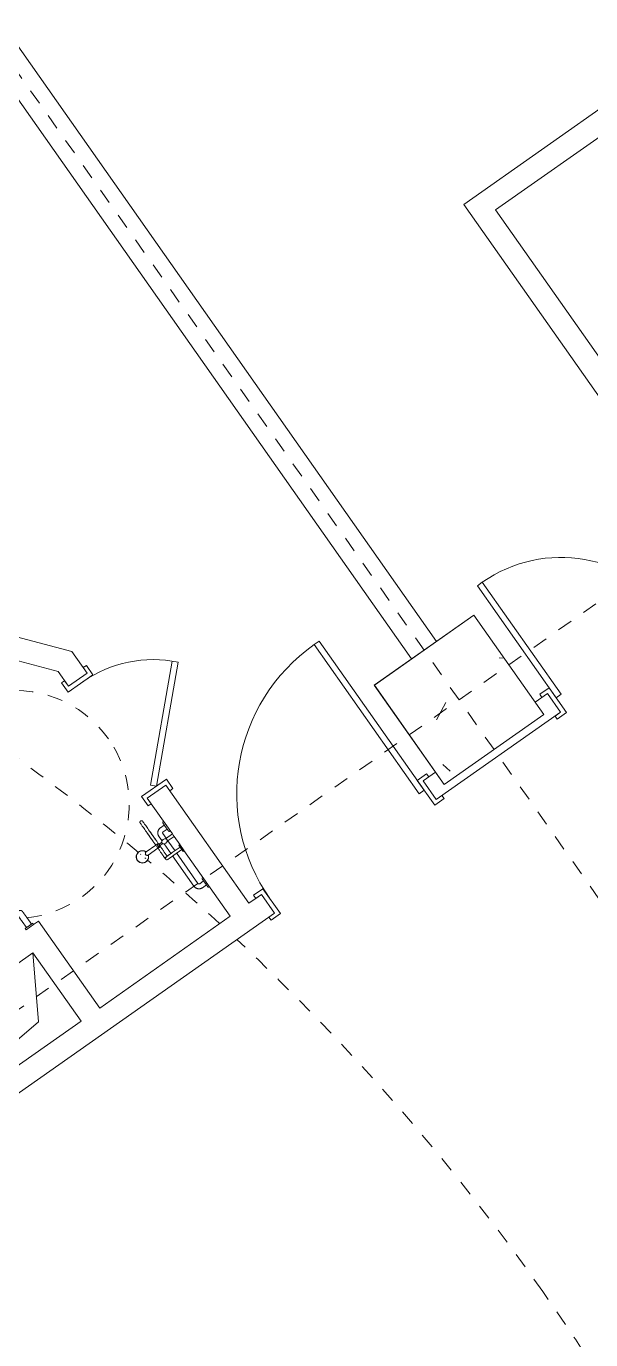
# Model space of a CAD drawing. Extents: x 274235 to 276654, y 142848 to 144425.
# Drawn here: x 276099.24 to 276102.95, y 143079.82 to 143088.47 of the extents above; entities that cross this region are included whole.
import ezdxf

# ---------------------------------------------------------------- set-up
doc = ezdxf.new("R2010")
doc.units = 0
doc.header["$LTSCALE"] = 1.5
for name, pattern in [('ACM-G-CENTER', [50.8, 31.75, -6.35, 6.35, -6.35]), ('Hidden 1_16_', [2.38125, 1.5875, -0.79375]), ('Hidden 1_32_', [1.389063, 0.79375, -0.595313])]:
    doc.linetypes.add(name, pattern=pattern)
doc.layers.get('0').update_dxf_attribs({"linetype": 'CONTINUOUS', "lineweight": 0})
for name, color, linetype, lineweight in [('_ACM-A-DETL', 7, 'CONTINUOUS', 5), ('_ACM-A-DETL-THIN', 2, 'CONTINUOUS', 5), ('_ACM-A-DOOR', 1, 'CONTINUOUS', 5), ('_ACM-A-EQPM', 3, 'CONTINUOUS', 5), ('_ACM-A-FLOR-SPCL', 1, 'CONTINUOUS', 5), ('_ACM-A-GRID', 3, 'CONTINUOUS', 5), ('_ACM-A-WALL-FULL', 6, 'CONTINUOUS', 13), ('_ACM-S-STRU-CLOS', 5, 'CONTINUOUS', 5)]:
    doc.layers.add(name, color=color, linetype=linetype, lineweight=lineweight)
pattern_1 = [(180, (649.6, -37.229), (-2e-15, -15), [])]

# ---------------------------------------------------------------- blocks, each defined once
blk = doc.blocks.new('M_Concrete-Rectangular-Column - 800 x 800mm-V1167-B1_Working')
at = {"layer": '_ACM-S-STRU-CLOS'}
h = blk.add_hatch(dxfattribs=at)
h.set_pattern_fill('FP_728', color=256, style=0, pattern_type=2)
h.set_pattern_definition([(5, (-1070312, 143919.8), (2351.06, -2801.885), [381, -4191]), (310, (-1070312, 143920), (2203.542, 3200.36), [304.8, -3352.8]), (55.451, (-1070116.2, 143686.3), (4554.605, 398.44), [323.8, -3561.801]), (1.184, (-1069593.7, 144638.2), (3239.062, -4428.212), [571.5, -6286.5]), (51.636, (-1069324, 144269), (6856.534, 141.775), [485.7, -5342.702]), (306.184, (-1069593.7, 144638), (6856.536, 141.708), [457.2, -5029.2]), (336, (-1069414, 144099.4), (697.903, -3590.4), [381, -4191]), (281, (-1069414, 144099.4), (3478.827, 1730.799), [304.8, -3352.8]), (26.451, (-1069356, 143800.2), (4176.715, -1859.633), [323.8, -3561.801]), (352.5, (-1070312.1, 143919.8), (1239.4683, 1152.1094), [167.64, -3144.52, 167.64, -6601.46]), (352.5, (-1070312.1, 143919.8), (1239.4683, 1152.1094), [-3479.8, -3235.96, 167.64, -3197.86]), (322.5, (-1070312.1, 143919.8), (2361.74, 471.7945), [167.64, -1772.92, 167.64, -4351.02]), (322.5, (-1070312.1, 143919.8), (2361.74, 471.7945), [-2108.2, -3068.32, 167.64, -1115.06]), (282.5, (-1071113.1, 144720.9), (1836.5254, -1998.5641), [167.64, -1102.36, -9220.2]), (282.5, (-1071113.1, 144720.9), (1836.5254, -1998.5641), [-1270, 167.64, -3794.76, -5257.8]), (282.5, (-1071113.1, 144720.9), (1836.5254, -1998.5641), [-5232.4, 167.64, -5090.16]), (272.5, (-1071472.4, 145080), (2454.452, -1735.277), [167.64, -1483.36, 167.64, -6197.6]), (272.5, (-1071472.4, 145080), (2454.452, -1735.277), [-1818.64, -2463.8, 167.64, -3566.16])])
h.paths.add_polyline_path([(-400, -400), (400, -400), (400, 400), (-400, 400)])
at = {"layer": '_ACM-A-DETL', "color": 250}
for p, q in [((-400, 400), (400, 400)), ((-400, -400), (-400, 400)), ((400, 400), (400, -400)), ((400, -400), (-400, -400))]:
    blk.add_line(p, q, dxfattribs=at)
blk = doc.blocks.new('BASEMENT20250512')
at = {"layer": '_ACM-S-STRU-CLOS', "rotation": 45.00000000000107}
blk.add_blockref('M_Concrete-Rectangular-Column - 800 x 800mm-V1167-B1_Working', (858591.6348, 655058.2669), dxfattribs=at)
blk = doc.blocks.new('M_Concrete-Rectangular-Column - 800 x 800mm-V44-F5_Working')
at = {"layer": '_ACM-S-STRU-CLOS'}
h = blk.add_hatch(dxfattribs=at)
h.set_pattern_fill('FP_48', color=256, style=0, pattern_type=2)
h.set_pattern_definition([(5, (-1070312.1, 143919.8), (940.4237, -1120.7535), [152.4, -1676.4]), (310, (-1070312.1, 143919.8), (881.417, 1280.1436), [121.92, -1341.12]), (55.451, (-1070233.7, 143826.4), (1821.8422, 159.3759), [129.52, -1424.721]), (1.184, (-1070024.7, 144207.2), (1295.625, -1771.2844), [228.6, -2514.6]), (51.636, (-1069916.8, 144059.6), (2742.6137, 56.71), [194.28, -2137.081]), (306.184, (-1070024.7, 144207.2), (2742.6145, 56.6833), [182.88, -2011.68]), (336, (-1069952.9, 143991.7), (279.161, -1436.1595), [152.4, -1676.4]), (281, (-1069952.9, 143991.7), (1391.5306, 692.3194), [121.92, -1341.12]), (26.451, (-1069929.6, 143872), (1670.686, -743.8533), [129.52, -1424.721]), (352.5, (-1070312.1, 143919.8), (495.78765, 460.8433), [67.056, -1257.808, 67.056, -2640.584]), (352.5, (-1070312.1, 143919.8), (495.78765, 460.8433), [-1391.92, -1294.384, 67.056, -1279.144]), (322.5, (-1070312.1, 143919.8), (944.6961, 188.71726), [67.056, -709.168, 67.056, -1740.408]), (322.5, (-1070312.1, 143919.8), (944.6961, 188.71726), [-843.28, -1227.328, 67.056, -446.024]), (282.5, (-1070632.5, 144240.24), (734.6106, -799.42575), [67.056, -440.944, 67.056, -3621.024]), (282.5, (-1070632.5, 144240.24), (734.6106, -799.42575), [-575.056, -1517.904, 67.056, -2036.064]), (272.5, (-1070776.2, 144383.9), (981.7811, -694.11095), [67.056, -593.344, 67.056, -2479.04]), (272.5, (-1070776.2, 144383.9), (981.7811, -694.11095), [-727.456, -985.52, 67.056, -1426.464])])
h.paths.add_polyline_path([(-400, -400), (400, -400), (400, 400), (-400, 400), (-400, -132.9)])
at = {"layer": '_ACM-A-DETL'}
for p, q in [((-400, 400), (400, 400)), ((-400, -400), (-400, 400)), ((400, 400), (400, -400)), ((400, -400), (-400, -400))]:
    blk.add_line(p, q, dxfattribs=at)
blk = doc.blocks.new('ACM_Door-Regular-Single - 1323_1200_ S-2217204-F5_Working')
at = {"layer": '_ACM-A-DOOR'}
for p, q in [((580, 1220), (620, 1219.4)), ((580, 1220), (580, 20)), ((620, 20), (620, 1219.4)), ((-620, 100), (-695, 100)), ((-695, 100), (-695, 75)), ((-620, -100), (-620, 100)), ((695, 100), (620, 100)), ((620, 100), (620, -100)), ((695, 75), (695, 100)), ((-695, 75), (-650, 75)), ((-650, 75), (-650, -75)), ((580, 20), (620, 20)), ((650, -75), (650, 75)), ((650, 75), (695, 75)), ((-650, -75), (-695, -75)), ((-695, -75), (-695, -100)), ((695, -75), (650, -75)), ((695, -100), (695, -75)), ((-695, -100), (-620, -100)), ((620, -100), (695, -100))]:
    blk.add_line(p, q, dxfattribs=at)
blk.add_arc((580, 20), 1200, 90, 180, dxfattribs=at)
blk = doc.blocks.new('GRAB_RAIL_L_shape - FIRT-006-2091563-F5_Working')
at = {"layer": '_ACM-A-EQPM'}
for p, q in [((493.5, -370), (-31.8, -370)), ((-31.8, -410), (483.5, -410)), ((483.5, -410), (483.5, -490)), ((573.5, -370), (493.5, -370)), ((503.5, -410), (573.5, -410)), ((503.5, -490), (503.5, -410)), ((-111.8, -490), (-111.8, -500)), ((-51.8, -490), (-111.8, -490)), ((-110.7, -490), (-111.8, -490)), ((-101.8, -440), (-101.8, -490)), ((-61.8, -490), (-61.8, -440)), ((-51.8, -490), (-52.8, -490)), ((-51.8, -500), (-51.8, -490)), ((463.5, -490), (463.5, -500)), ((523.5, -490), (463.5, -490)), ((464.5, -490), (463.5, -490)), ((523.5, -490), (522.5, -490)), ((523.5, -500), (523.5, -490)), ((663.5, -490), (663.5, -500)), ((723.5, -490), (663.5, -490)), ((664.5, -490), (663.5, -490)), ((663.5, -500), (664.5, -500)), ((663.5, -500), (723.5, -500)), ((673.5, -440), (673.5, -490)), ((713.5, -490), (713.5, -440)), ((723.5, -490), (722.5, -490)), ((722.5, -500), (723.5, -500)), ((723.5, -500), (723.5, -490))]:
    blk.add_line(p, q, dxfattribs=at)
at = {"layer": '_ACM-A-EQPM', "flags": 128}
for points in [[(-31.8, -370), (-34.6, -370.1), (-37.3, -370.2), (-40.1, -370.5), (-42.9, -370.9), (-45.7, -371.4), (-48.4, -372), (-51.1, -372.7), (-53.8, -373.6), (-56.4, -374.5), (-59, -375.5), (-61.6, -376.7), (-64.1, -377.9), (-66.5, -379.3), (-68.9, -380.7), (-71.3, -382.2), (-73.6, -383.9), (-75.8, -385.6), (-77.9, -387.4), (-80, -389.3), (-82, -391.2), (-83.9, -393.3), (-85.7, -395.4), (-87.4, -397.6), (-89.1, -399.9), (-90.7, -402.2), (-92.1, -404.6), (-93.5, -407), (-94.8, -409.5), (-95.9, -412), (-97, -414.6), (-98, -417.3), (-98.8, -419.9), (-99.6, -422.6), (-100.2, -425.4), (-100.7, -428.1), (-101.2, -430.9), (-101.5, -433.7), (-101.7, -436.4), (-101.7, -439.2), (-101.8, -440)], [(-61.8, -440), (-61.7, -438.8), (-61.7, -437.6), (-61.5, -436.4), (-61.4, -435.2), (-61.2, -434), (-60.9, -432.9), (-60.6, -431.7), (-60.2, -430.6), (-59.8, -429.4), (-59.4, -428.3), (-58.9, -427.2), (-58.4, -426.1), (-57.8, -425.1), (-57.2, -424.1), (-56.5, -423.1), (-55.8, -422.1), (-55.1, -421.1), (-54.3, -420.2), (-53.5, -419.3), (-52.7, -418.5), (-51.8, -417.7), (-50.9, -416.9), (-49.9, -416.1), (-49, -415.4), (-48, -414.8), (-46.9, -414.1), (-45.9, -413.5), (-44.8, -413), (-43.7, -412.5), (-42.6, -412), (-41.5, -411.6), (-40.4, -411.3), (-39.2, -410.9), (-38, -410.7), (-36.8, -410.4), (-35.7, -410.3), (-34.5, -410.1), (-33.3, -410), (-32.1, -410), (-31.8, -410)], [(573.5, -370), (578.3, -370), (583.1, -370), (587.9, -370), (592.6, -370), (597.3, -370), (602, -370), (606.7, -370), (611.3, -370), (615.8, -370), (620.2, -370), (624.6, -370), (628.9, -370), (633.1, -370), (637.2, -370), (641.3, -370), (645.2, -370), (649, -370), (652.6, -370), (656.2, -370), (659.6, -370), (662.9, -370), (666, -370), (669, -370), (671.8, -370), (674.5, -370), (677, -370), (679.3, -370), (681.5, -370), (683.5, -370), (685.4, -370), (687, -370), (688.5, -370), (689.8, -370), (690.8, -370), (691.8, -370), (692.5, -370), (693, -370), (693.4, -370), (693.5, -370), (693.5, -370)], [(675.2, -410), (672.5, -410), (669.8, -410), (666.8, -410), (663.7, -410), (660.5, -410), (657.1, -410), (653.6, -410), (650, -410), (646.2, -410), (642.3, -410), (638.3, -410), (634.3, -410), (630.1, -410), (625.8, -410), (621.4, -410), (617, -410), (612.5, -410), (607.9, -410), (603.3, -410), (598.6, -410), (593.9, -410), (589.2, -410), (584.4, -410), (579.6, -410), (574.8, -410), (573.5, -410)], [(673.5, -390), (673.5, -390), (673.5, -390.2), (673.5, -390.4), (673.5, -390.6), (673.5, -391), (673.5, -391.4), (673.5, -391.9), (673.5, -392.5), (673.5, -393.2), (673.5, -393.9), (673.5, -394.8), (673.5, -395.7), (673.5, -396.6), (673.5, -397.6), (673.5, -398.7), (673.5, -399.9), (673.5, -401.1), (673.5, -402.4), (673.5, -403.8), (673.5, -405.2), (673.5, -406.6), (673.5, -408.1), (673.5, -409.7), (673.5, -411.3), (673.5, -413), (673.5, -414.7), (673.5, -416.4), (673.5, -418.2), (673.5, -420), (673.5, -421.9), (673.5, -423.8), (673.5, -425.7), (673.5, -427.6), (673.5, -429.5), (673.5, -431.5), (673.5, -433.5), (673.5, -435.5), (673.5, -437.5), (673.5, -439.5), (673.5, -440)], [(693.5, -370), (694.3, -370), (695.1, -370.1), (695.9, -370.1), (696.7, -370.3), (697.5, -370.4), (698.3, -370.6), (699, -370.8), (699.8, -371), (700.6, -371.3), (701.3, -371.6), (702, -371.9), (702.7, -372.3), (703.4, -372.6), (704.1, -373.1), (704.8, -373.5), (705.4, -374), (706.1, -374.4), (706.7, -375), (707.3, -375.5), (707.9, -376.1), (708.4, -376.7), (708.9, -377.3), (709.4, -377.9), (709.9, -378.5), (710.3, -379.2), (710.8, -379.9), (711.1, -380.6), (711.5, -381.3), (711.8, -382), (712.1, -382.8), (712.4, -383.5), (712.7, -384.3), (712.9, -385), (713.1, -385.8), (713.2, -386.6), (713.3, -387.4), (713.4, -388.2), (713.5, -389), (713.5, -389.8), (713.5, -390.6), (713.5, -391.4), (713.4, -392.2), (713.3, -393), (713.1, -393.8), (713, -394.5), (712.8, -395.3), (712.6, -396.1), (712.3, -396.8), (712, -397.6), (711.7, -398.3)], [(713.5, -440), (713.5, -438), (713.5, -436), (713.5, -434), (713.5, -432), (713.5, -430.1), (713.5, -428.1), (713.5, -426.2), (713.5, -424.3), (713.5, -422.4), (713.5, -420.5), (713.5, -418.7), (713.5, -416.9), (713.5, -415.2), (713.5, -413.4), (713.5, -411.8), (713.5, -410.1), (713.5, -408.6), (713.5, -407), (713.5, -405.6), (713.5, -404.1), (713.5, -402.8), (713.5, -401.5), (713.5, -400.2), (713.5, -399), (713.5, -397.9), (713.5, -396.9), (713.5, -395.9), (713.5, -395), (713.5, -394.2), (713.5, -393.4), (713.5, -392.7), (713.5, -392.1), (713.5, -391.6), (713.5, -391.1), (713.5, -390.7), (713.5, -390.4), (713.5, -390.2), (713.5, -390.1), (713.5, -390)]]:
    blk.add_lwpolyline(points, dxfattribs=at)
at = {"layer": '_ACM-A-EQPM'}
for points, knots in [([(483.5, -410), (483.5, -410), (483.7, -409.9), (484.7, -409.4), (486.5, -408.6), (488.4, -408), (489.4, -407.8), (490.2, -407.6), (491, -407.5), (492.1, -407.4), (492.9, -407.3), (493.5, -407.3)], [0, 0, 0, 0, 0.142857, 0.285714, 0.571429, 0.678571, 0.732143, 0.785714, 0.839286, 0.892857, 1, 1, 1, 1]), ([(493.5, -407.3), (494.3, -407.3), (495.8, -407.4), (497.9, -407.8), (499.8, -408.4), (501.6, -409.1), (502.7, -409.6), (503.2, -409.8), (503.2, -409.9)], [0, 0, 0, 0, 0.1428571, 0.2857143, 0.4285714, 0.5714286, 0.7857143, 0.8571429, 0.8571429, 0.8571429, 0.8571429])]:
    blk.add_open_spline(points, degree=3, knots=knots, dxfattribs=at)
blk = doc.blocks.new('FP_188-F5_Working')
at = {"layer": '_ACM-A-FLOR-SPCL', "flags": 128}
for points in [[(-78.9, -27.2), (-70.6, -27.2), (-62.7, -27.2), (-55.2, -27.2), (-48.1, -27.2), (-41.5, -27.2), (-35.4, -27.2), (-29.7, -27.2), (-24.5, -27.2), (-19.7, -27.2), (-15.5, -27.2), (-11.8, -27.2), (-8.5, -27.2), (-5.8, -27.2)], [(-12.7, -47.2), (-16.6, -47.2), (-21, -47.2), (-25.8, -47.2), (-31.2, -47.2), (-37, -47.2), (-43.3, -47.2), (-50, -47.2), (-57.2, -47.2), (-64.8, -47.2), (-72.8, -47.2), (-78.9, -47.2)], [(-3.6, -27.2), (-1.9, -27.2), (-0.8, -27.2), (-0.1, -27.2), (0, -27.2)], [(-0.3, -47.2), (-1, -47.2), (-2.4, -47.2)], [(0, -27.2), (0.4, -27.2), (0.8, -27.3), (1.2, -27.3), (1.6, -27.4), (2, -27.4), (2.4, -27.5), (2.8, -27.6), (3.1, -27.7), (3.5, -27.9), (3.9, -28), (4.3, -28.2), (4.6, -28.4), (5, -28.6), (5.3, -28.8), (5.6, -29), (6, -29.2), (6.3, -29.5), (6.6, -29.7), (6.9, -30), (7.2, -30.3), (7.4, -30.6), (7.7, -30.9), (8, -31.2), (8.2, -31.5), (8.4, -31.8), (8.6, -32.2), (8.8, -32.5), (9, -32.9), (9.2, -33.2), (9.3, -33.6), (9.5, -34), (9.6, -34.4), (9.7, -34.7), (9.8, -35.1), (9.9, -35.5), (9.9, -35.9), (10, -36.3), (10, -36.7), (10, -37.1), (10, -37.5), (10, -37.9), (9.9, -38.3), (9.9, -38.7), (9.8, -39.1), (9.7, -39.5), (9.6, -39.9), (9.5, -40.3), (9.4, -40.7), (9.3, -41), (9.1, -41.4), (8.9, -41.8), (8.7, -42.1), (8.5, -42.4), (8.3, -42.8), (8.1, -43.1), (7.8, -43.4), (7.6, -43.7), (7.3, -44), (7, -44.3), (6.8, -44.6), (6.5, -44.9), (6.1, -45.1), (5.8, -45.4), (5.5, -45.6), (5.2, -45.8), (4.8, -46), (4.5, -46.2), (4.1, -46.4), (3.7, -46.5), (3.3, -46.7), (3, -46.8), (2.6, -46.9), (2.2, -47), (1.8, -47.1), (1.4, -47.1), (1, -47.2), (0.6, -47.2), (0.2, -47.2), (0, -47.2)]]:
    blk.add_lwpolyline(points, dxfattribs=at)
blk = doc.blocks.new('FP_189-F5_Working')
at = {"layer": '_ACM-A-FLOR-SPCL'}
for p, q in [((-189.9, -27.2), (-189.7, -27.2)), ((-189.7, -47.2), (-189.9, -47.2))]:
    blk.add_line(p, q, dxfattribs=at)
at = {"layer": '_ACM-A-FLOR-SPCL', "flags": 128}
for points in [[(-189.9, -47.2), (-190.3, -47.2), (-190.7, -47.2), (-191.1, -47.2), (-191.5, -47.1), (-191.9, -47), (-192.3, -46.9), (-192.7, -46.8), (-193.1, -46.7), (-193.5, -46.6), (-193.8, -46.4), (-194.2, -46.3), (-194.6, -46.1), (-194.9, -45.9), (-195.3, -45.7), (-195.6, -45.5), (-195.9, -45.2), (-196.2, -45), (-196.5, -44.7), (-196.8, -44.5), (-197.1, -44.2), (-197.4, -43.9), (-197.6, -43.6), (-197.9, -43.3), (-198.1, -43), (-198.4, -42.6), (-198.6, -42.3), (-198.8, -41.9), (-198.9, -41.6), (-199.1, -41.2), (-199.3, -40.9), (-199.4, -40.5), (-199.5, -40.1), (-199.6, -39.7), (-199.7, -39.3), (-199.8, -38.9), (-199.9, -38.5), (-199.9, -38.1), (-199.9, -37.7), (-199.9, -37.3), (-199.9, -36.9), (-199.9, -36.5), (-199.9, -36.1), (-199.8, -35.7), (-199.8, -35.3), (-199.7, -35), (-199.6, -34.6), (-199.5, -34.2), (-199.3, -33.8), (-199.2, -33.4), (-199, -33.1), (-198.9, -32.7), (-198.7, -32.4), (-198.5, -32), (-198.3, -31.7), (-198, -31.3), (-197.8, -31), (-197.5, -30.7), (-197.3, -30.4), (-197, -30.1), (-196.7, -29.9), (-196.4, -29.6), (-196.1, -29.3), (-195.8, -29.1), (-195.4, -28.9), (-195.1, -28.7), (-194.7, -28.5), (-194.4, -28.3), (-194, -28.1), (-193.7, -27.9), (-193.3, -27.8), (-192.9, -27.7), (-192.5, -27.6), (-192.1, -27.5), (-191.7, -27.4), (-191.4, -27.3), (-191, -27.3), (-190.6, -27.2), (-190.2, -27.2), (-189.9, -27.2)], [(-78.9, -27.2), (-90.6, -27.2), (-101.7, -27.2), (-112.3, -27.2), (-122.2, -27.2), (-131.5, -27.2), (-140.2, -27.2), (-148.2, -27.2), (-155.5, -27.2), (-162.2, -27.2), (-168.1, -27.2), (-173.4, -27.2), (-177.9, -27.2), (-181.7, -27.2), (-184.8, -27.2), (-187.2, -27.2), (-188.8, -27.2), (-189.7, -27.2), (-189.9, -27.2)], [(-189.9, -47.2), (-189.6, -47.2), (-188.5, -47.2), (-186.6, -47.2), (-184.1, -47.2), (-180.8, -47.2), (-176.7, -47.2), (-172, -47.2), (-166.6, -47.2), (-160.4, -47.2), (-153.6, -47.2), (-146.1, -47.2), (-137.9, -47.2), (-129, -47.2), (-119.6, -47.2), (-109.5, -47.2), (-98.8, -47.2), (-87.5, -47.2), (-78.9, -47.2)]]:
    blk.add_lwpolyline(points, dxfattribs=at)
blk = doc.blocks.new('FP_190-F5_Working')
at = {"layer": '_ACM-A-FLOR-SPCL', "flags": 128}
for points in [[(-189.7, -27.2), (-189.4, -27.2), (-188.9, -27.2), (-188.2, -27.2), (-187.2, -27.2)], [(-187.4, -47.2), (-188.4, -47.2), (-189.1, -47.2), (-189.5, -47.2), (-189.7, -47.2)], [(-119.2, -27.2), (-114.5, -27.2), (-109.4, -27.2), (-104.1, -27.2), (-98.8, -27.2), (-93.4, -27.2), (-87.9, -27.2), (-82.3, -27.2), (-76.7, -27.2), (-71, -27.2), (-65.3, -27.2), (-59.5, -27.2), (-53.8, -27.2), (-48, -27.2)], [(-110.6, -47.2), (-115.5, -47.2), (-119.2, -47.2)], [(-45.2, -47.2), (-49.1, -47.2), (-54.9, -47.2), (-60.7, -47.2), (-66.4, -47.2), (-72.2, -47.2), (-77.8, -47.2), (-83.4, -47.2), (-89, -47.2), (-94.5, -47.2), (-99.9, -47.2), (-105.2, -47.2), (-110.4, -47.2)], [(8.7, -27.2), (14, -27.2), (19.3, -27.2), (24.4, -27.2), (29.5, -27.2), (34.4, -27.2), (39.2, -27.2), (43.8, -27.2), (48.3, -27.2), (52.7, -27.2), (56.9, -27.2), (60.9, -27.2), (64.8, -27.2), (68.5, -27.2), (72, -27.2), (75.3, -27.2), (78.5, -27.2), (81.4, -27.2), (84.2, -27.2), (86.7, -27.2), (89, -27.2), (91.1, -27.2)], [(98.1, -47.2), (97.1, -47.2), (95.8, -47.2), (94.4, -47.2), (92.6, -47.2), (90.7, -47.2), (88.6, -47.2), (86.2, -47.2), (83.6, -47.2), (80.8, -47.2), (77.9, -47.2), (74.7, -47.2), (71.3, -47.2), (67.8, -47.2), (64, -47.2), (60.1, -47.2), (56.1, -47.2), (51.8, -47.2), (47.4, -47.2), (42.9, -47.2), (38.2, -47.2), (33.4, -47.2), (28.5, -47.2), (23.4, -47.2), (18.2, -47.2), (13, -47.2)], [(108.5, -42.4), (108.3, -42.8), (108.1, -43.1), (107.8, -43.4)], [(108.2, -31.5), (108.4, -31.8), (108.6, -32.2), (108.8, -32.5), (109, -32.9), (109.2, -33.2), (109.3, -33.6), (109.5, -34), (109.6, -34.4)], [(109.9, -35.9), (110, -36.3), (110, -36.7), (110, -37.1), (110, -37.5), (110, -37.9), (109.9, -38.3), (109.9, -38.7)]]:
    blk.add_lwpolyline(points, dxfattribs=at)
blk = doc.blocks.new('FP_191-F5_Working')
at = {"layer": '_ACM-A-FLOR-SPCL'}
blk.add_line((110, 12.8), (110, 76.9), dxfattribs=at)
blk = doc.blocks.new('FP_192-F5_Working')
at = {"layer": '_ACM-A-FLOR-SPCL'}
blk.add_line((90, 76.9), (90, 12.8), dxfattribs=at)
blk = doc.blocks.new('FP_193-F5_Working')
at = {"layer": '_ACM-A-FLOR-SPCL', "flags": 128}
blk.add_lwpolyline([(110, -37.2), (110, -37.2), (110, -37.1), (110, -36.9), (110, -36.6), (110, -36.2), (110, -35.8), (110, -35.3), (110, -34.7), (110, -34), (110, -33.3), (110, -32.5), (110, -31.6), (110, -30.6), (110, -29.6), (110, -28.5), (110, -27.3), (110, -26.1), (110, -24.8), (110, -23.5), (110, -22.1), (110, -20.6), (110, -19.1), (110, -17.5), (110, -15.9), (110, -14.2), (110, -12.5), (110, -10.8), (110, -9), (110, -7.2), (110, -5.3), (110, -3.5), (110, -1.6), (110, 0.4), (110, 2.3), (110, 4.3), (110, 6.2), (110, 8.2), (110, 10.2), (110, 12.2), (110, 12.8)], dxfattribs=at)
blk = doc.blocks.new('FP_194-F5_Working')
at = {"layer": '_ACM-A-FLOR-SPCL', "flags": 128}
blk.add_lwpolyline([(90, 12.8), (90, 10.8), (90, 8.8), (90, 6.8), (90, 4.8), (90, 2.8), (90, 0.9), (90, -1), (90, -3), (90, -4.8), (90, -6.7), (90, -8.5), (90, -10.3), (90, -12.1), (90, -13.8), (90, -15.5), (90, -17.1), (90, -18.7), (90, -20.2), (90, -21.7), (90, -23.1), (90, -24.5), (90, -25.8), (90, -27), (90, -28.2), (90, -29.3), (90, -30.3), (90, -31.3), (90, -32.2), (90, -33.1), (90, -33.8), (90, -34.5), (90, -35.1), (90, -35.7), (90, -36.1), (90, -36.5), (90, -36.8), (90, -37), (90, -37.2), (90, -37.2)], dxfattribs=at)
blk = doc.blocks.new('SHOWER_hand_held - HYTP-020-V187-F5_Working')
at = {"layer": '_ACM-A-FLOR-SPCL'}
h = blk.add_hatch(dxfattribs=at)
h.set_pattern_fill('FP_67', color=256, style=0, pattern_type=2)
h.set_pattern_definition(pattern_1)
h.paths.add_polyline_path([(7.7, -39.5), (6, -36.4), (6.4, -38.9)])
h.paths.add_polyline_path([(5.2, -28.7), (0.8, -27.4), (5, -28.7)])
h = blk.add_hatch(dxfattribs=at)
h.set_pattern_fill('FP_67', color=256, style=0, pattern_type=2)
h.set_pattern_definition(pattern_1)
h.paths.add_polyline_path([(107.1, -44.3), (105.1, -43.5), (97.2, -44.3), (105, -45.9)])
h.paths.add_polyline_path([(108.5, -39), (109.7, -34.6), (107.7, -34.9), (106.4, -38.9), (107.6, -39.4)])
h.paths.add_polyline_path([(100, -42.7), (92.3, -36.6), (94.4, -40.3), (95.5, -40.7)])
for p, q in [((-10, 84.9), (-10, 29.4)), ((-10, 84.9), (-10, 29.4)), ((0, 84.9), (-10, 84.9)), ((10, 84.9), (0, 84.9)), ((10, 29.4), (10, 84.9)), ((10, 29.4), (10, 84.9)), ((75.4, 84.9), (75.4, 76.9)), ((125.4, 84.9), (75.4, 84.9)), ((78.8, 84.9), (75.4, 84.9)), ((75.4, 76.9), (78.8, 76.9)), ((75.4, 76.9), (125.4, 76.9)), ((125.4, 84.9), (122.1, 84.9)), ((122.1, 76.9), (125.4, 76.9)), ((125.4, 76.9), (125.4, 84.9)), ((-12.5, -46.7), (-12.5, -124.6)), ((-5, -5.1), (-5, -25.1)), ((-3.1, -5.1), (-5, -5.1)), ((-5, -25.1), (-3.9, -25.1)), ((5, -5.1), (3.1, -5.1)), ((4.9, -25.1), (5, -25.1)), ((5, -25.1), (5, -5.1)), ((12.5, -124.6), (12.5, -46.7)), ((-40.2, -165.8), (-40, -168)), ((40, -168), (40.2, -165.8))]:
    blk.add_line(p, q, dxfattribs=at)
at = {"layer": '_ACM-A-FLOR-SPCL', "flags": 128}
for points in [[(0, 34.4), (-3.3, 33.9), (-6.5, 32.5), (-9.3, 30.1), (-11.7, 26.9), (-13.5, 23.1), (-14.6, 18.9), (-15, 14.4)], [(-15, 14.4), (-14.6, 10), (-13.5, 5.8), (-11.7, 2), (-9.3, -1.2), (-6.5, -3.6), (-3.3, -5.1), (0, -5.6), (3.3, -5.1), (6.5, -3.6), (9.3, -1.2), (11.7, 2), (13.5, 5.8), (14.6, 10), (15, 14.4)], [(15, 14.4), (14.7, 18.4), (13.9, 22.1), (12.5, 25.6), (10.6, 28.6), (8.3, 31.1), (5.7, 32.9), (2.9, 34.1), (0, 34.4)], [(-12.5, -37.2), (-12.5, -37.3), (-12.5, -37.5), (-12.5, -37.7), (-12.5, -38), (-12.5, -38.3), (-12.5, -38.7), (-12.5, -39.2), (-12.5, -39.7), (-12.5, -40.3), (-12.5, -40.9), (-12.5, -41.6), (-12.5, -42.4), (-12.5, -43.2), (-12.5, -44.1), (-12.5, -45), (-12.5, -46), (-12.5, -46.7)], [(6.5, -3.6), (3.3, -5.1), (0, -5.6), (-3.3, -5.1), (-6.5, -3.6)], [(12.5, -46.7), (12.5, -45.7), (12.5, -44.7), (12.5, -43.8), (12.5, -42.9), (12.5, -42.1), (12.5, -41.4), (12.5, -40.7), (12.5, -40.1), (12.5, -39.5), (12.5, -39), (12.5, -38.6), (12.5, -38.2), (12.5, -37.9), (12.5, -37.6), (12.5, -37.4), (12.5, -37.3), (12.5, -37.2)], [(-12.5, -124.5), (-14, -125.1), (-15.5, -125.6), (-17, -126.3), (-18.4, -127), (-19.8, -127.7), (-21.2, -128.5), (-22.6, -129.4), (-23.9, -130.3), (-25.2, -131.3), (-26.4, -132.3), (-27.6, -133.4), (-28.8, -134.5), (-29.9, -135.6), (-31, -136.8), (-32, -138.1), (-32.9, -139.3), (-33.8, -140.7), (-34.7, -142), (-35.5, -143.4), (-36.2, -144.8), (-36.9, -146.3), (-37.6, -147.7), (-38.1, -149.2), (-38.6, -150.8), (-39.1, -152.3), (-39.4, -153.9), (-39.8, -155.4), (-40, -157), (-40.2, -158.6), (-40.3, -160.2), (-40.4, -161.8), (-40.4, -163.4), (-40.3, -165), (-40.2, -166.6), (-40, -168.2), (-39.7, -169.7), (-39.4, -171.3), (-39, -172.9), (-38.5, -174.4), (-38, -175.9), (-38, -176)], [(38, -176), (38.5, -174.5), (38.9, -172.9), (39.3, -171.4), (39.7, -169.8), (39.9, -168.2), (40.2, -166.7), (40.3, -165.1), (40.4, -163.5), (40.4, -161.9), (40.3, -160.3), (40.2, -158.7), (40, -157.1), (39.8, -155.5), (39.5, -153.9), (39.1, -152.4), (38.6, -150.8), (38.1, -149.3), (37.6, -147.8), (37, -146.3), (36.3, -144.9), (35.5, -143.5), (34.7, -142.1), (33.9, -140.7), (33, -139.4), (32, -138.1), (31, -136.9), (29.9, -135.7), (28.8, -134.5), (27.7, -133.4), (26.5, -132.3), (25.2, -131.3), (24, -130.4), (22.7, -129.4), (21.3, -128.6), (19.9, -127.8), (18.5, -127), (17, -126.3), (15.6, -125.7), (14.1, -125.1), (12.6, -124.6), (12.5, -124.5)]]:
    blk.add_lwpolyline(points, dxfattribs=at)
at = {"layer": '_ACM-A-FLOR-SPCL'}
for centre, radius, start, end in [((0, -37.2), 12.5, 90, 180), ((0, -37.2), 10, 150, 165), ((0, -37.2), 12.5, 345, 90), ((0, -37.2), 10, 345, 15), ((100, -37.2), 10, 150, 270), ((100, -37.2), 10, 150, 165), ((100, -37.2), 10, 195, 255), ((100, -37.2), 10, 270, 30), ((100, -37.2), 10, 285, 300), ((100, -37.2), 10, 315, 360), ((100, -37.2), 10, 15, 30)]:
    blk.add_arc(centre, radius, start, end, dxfattribs=at)
for centre, major_axis, ratio, start_param, end_param in [((0, -162.5), (40.4, 0), 0.98191, 1.884315, 3.956446), ((0, -164.7), (40.2, 0), 0.98191, 2.583183, 4.712389), ((0, -164.7), (40.2, 0), 0.98191, 1.868721, 1.981054), ((0, -146), (-12.5, 0), 0.707107, 4.712389, 5.057498), ((0, -146), (12.5, 0), 0.707107, 1.225687, 1.570796), ((0, -164.7), (-40.2, 0), 0.98191, 1.570796, 3.700002), ((0, -164.7), (40.2, 0), 0.98191, 1.160539, 1.272871), ((0, -162.5), (40.4, 0), 0.98191, 5.468331, 7.540463), ((0, -162.5), (40.4, 0), 0.98191, 3.970057, 4.407122), ((0, -162.5), (40.4, 0), 0.98191, 4.552178, 4.712389), ((0, -162.5), (-40.4, 0), 0.98191, 1.570796, 1.731007), ((0, -162.5), (40.4, 0), 0.98191, 5.017656, 5.454721)]:
    blk.add_ellipse(centre, major_axis=major_axis, ratio=ratio, start_param=start_param, end_param=end_param, dxfattribs=at)
for points, knots in [([(-8.6, 30.8), (-8.6, 30.8), (-8.5, 30.9), (-8.4, 31), (-8.1, 31.3), (-7.7, 31.6), (-7.2, 32), (-6.9, 32.2), (-6.7, 32.4), (-6.5, 32.5), (-6.3, 32.6), (-6.1, 32.7), (-5.7, 32.9), (-5.1, 33.2), (-4.5, 33.5), (-4, 33.7), (-3.6, 33.9), (-3.1, 34), (-2.6, 34.1), (-1.6, 34.3), (-0.6, 34.4), (0, 34.4)], [0.6666667, 0.6666667, 0.6666667, 0.6666667, 0.6736111, 0.6805556, 0.6944444, 0.7222222, 0.75, 0.7638889, 0.7708333, 0.7777778, 0.7847222, 0.7916667, 0.8055556, 0.8333333, 0.8611111, 0.875, 0.8888889, 0.9027778, 0.9166667, 0.9444444, 1, 1, 1, 1]), ([(0, 34.4), (0.6, 34.4), (1.6, 34.3), (2.6, 34.1), (3.1, 34), (3.4, 33.9), (3.6, 33.9)], [0, 0, 0, 0, 0.0555556, 0.0833333, 0.0972222, 0.1111111, 0.1111111, 0.1111111, 0.1111111]), ([(6.5, 32.5), (6.6, 32.4), (6.7, 32.4), (6.9, 32.2), (7.2, 32), (7.7, 31.6), (8.1, 31.3), (8.4, 31), (8.5, 30.9), (8.6, 30.8), (8.6, 30.8)], [0.2222222, 0.2222222, 0.2222222, 0.2222222, 0.2291667, 0.2361111, 0.25, 0.2777778, 0.3055556, 0.3194444, 0.3263889, 0.3333333, 0.3333333, 0.3333333, 0.3333333]), ([(-12.5, -37.2), (-12.5, -36.5), (-12.3, -34.3), (-11.1, -30.9), (-8.2, -27.5), (-4.4, -25.2), (-1.5, -24.7), (0, -24.7)], [0.5000495, 0.5000495, 0.5000495, 0.5000495, 0.5555556, 0.6666667, 0.7777778, 0.8888889, 1, 1, 1, 1]), ([(0, -24.7), (1.5, -24.7), (4.4, -25.2), (8.2, -27.5), (11, -30.9), (12.6, -35), (12.6, -39.1), (11.7, -41.7), (11.2, -42.7)], [0, 0, 0, 0, 0.1111111, 0.2222222, 0.3333333, 0.4444444, 0.5555556, 0.64452, 0.64452, 0.64452, 0.64452]), ([(-12.1, -125.5), (-12, -126), (-11.9, -127), (-11.6, -128.2), (-11.3, -129.1), (-11, -129.8), (-10.8, -130.4), (-10.6, -130.8), (-10.4, -131.1), (-10.2, -131.4), (-10, -131.9), (-9.6, -132.4), (-9.2, -133), (-8.6, -133.6), (-8, -134.1), (-7, -134.7), (-6.1, -135.2), (-5.4, -135.5)], [0, 0, 0, 0, 0.125, 0.25, 0.3125, 0.375, 0.4375, 0.46875, 0.5, 0.53125, 0.5625, 0.625, 0.6875, 0.75, 0.8125, 0.875, 1, 1, 1, 1]), ([(-5.4, -135.5), (-5.3, -135.5), (-5, -135.6), (-4.8, -135.7), (-4.6, -135.8), (-4.5, -135.9), (-4.5, -136), (-4.3, -136.1), (-4.2, -136.2), (-4.1, -136.4), (-4, -136.5), (-4, -136.6), (-4, -136.7), (-4, -136.9), (-4, -137.1), (-4.1, -137.4), (-4.2, -137.5), (-4.2, -137.6)], [0, 0, 0, 0, 0.166667, 0.25, 0.291667, 0.333333, 0.375, 0.416667, 0.5, 0.583333, 0.625, 0.666667, 0.708333, 0.75, 0.833333, 0.916667, 1, 1, 1, 1]), ([(4.2, -137.6), (4.2, -137.5), (4.1, -137.4), (4, -137.1), (4, -136.9), (4, -136.7), (4, -136.6), (4, -136.5), (4.1, -136.4), (4.2, -136.2), (4.3, -136.1), (4.5, -136), (4.5, -135.9), (4.6, -135.8), (4.8, -135.7), (5, -135.6), (5.3, -135.5), (5.4, -135.5)], [0, 0, 0, 0, 0.083333, 0.166667, 0.25, 0.291667, 0.333333, 0.375, 0.416667, 0.5, 0.583333, 0.625, 0.666667, 0.708333, 0.75, 0.833333, 1, 1, 1, 1]), ([(5.4, -135.5), (6.1, -135.2), (7, -134.7), (8, -134.1), (8.6, -133.6), (9.2, -133), (9.6, -132.4), (10, -131.9), (10.2, -131.4), (10.4, -131.1), (10.6, -130.8), (10.8, -130.4), (11, -129.8), (11.3, -129.1), (11.6, -128.2), (11.9, -127), (12, -126), (12.1, -125.5)], [0, 0, 0, 0, 0.125, 0.1875, 0.25, 0.3125, 0.375, 0.4375, 0.46875, 0.5, 0.53125, 0.5625, 0.625, 0.6875, 0.75, 0.875, 1, 1, 1, 1])]:
    blk.add_open_spline(points, degree=3, knots=knots, dxfattribs=at)
for points in [[(-12.3, -48.3), (-12.6, -47.2), (-12.6, -45), (-11.1, -42), (-8.2, -39.5), (-4.4, -37.9), (-1.5, -37.5), (0, -37.5)], [(-3.1, -5.1), (-2.8, -5.2), (-2.1, -5.4), (-1.1, -5.5), (-0.4, -5.6), (0, -5.6)], [(0, -5.6), (-0.4, -5.6), (-1.1, -5.5), (-2.1, -5.4), (-2.8, -5.2), (-3.1, -5.1)], [(0, -24.7), (-0.4, -24.7), (-1.1, -24.8), (-1.9, -24.9), (-2.2, -24.9)], [(-2.2, -24.9), (-1.9, -24.9), (-1.5, -24.8), (-1.1, -24.8)], [(0, -5.6), (0.4, -5.6), (1.1, -5.5), (2.1, -5.4), (2.8, -5.2), (3.1, -5.1)], [(3.1, -5.1), (2.8, -5.2), (2.1, -5.4), (1.1, -5.5), (0.4, -5.6), (0, -5.6)], [(2.2, -24.9), (1.9, -24.9), (1.1, -24.8), (0.4, -24.7), (0, -24.7)], [(0, -37.5), (1.5, -37.5), (4.4, -37.9), (8.2, -39.5), (11, -42), (12.6, -45.1), (12.6, -47.2), (12.3, -48.3)], [(1.1, -24.8), (1.5, -24.8), (1.9, -24.9), (2.2, -24.9)], [(-12.4, -124.8), (-12.5, -124.6), (-12.5, -124.5), (-12.5, -124.5)], [(-12.5, -124.5), (-12.5, -124.5), (-12.3, -124.7), (-12.2, -125.2), (-12.1, -125.5)], [(-11.9, -125.3), (-12.2, -125.2), (-12.4, -125), (-12.4, -124.8)], [(-4.2, -137.6), (-3.5, -137.6), (-2.8, -137.6), (-2.1, -137.5)], [(2.1, -137.5), (2.8, -137.6), (3.5, -137.6), (4.2, -137.6)], [(12.4, -124.8), (12.4, -125), (12.2, -125.2), (11.9, -125.3)], [(12.1, -125.5), (12.2, -125.2), (12.3, -124.7), (12.5, -124.5), (12.5, -124.5)], [(12.5, -124.5), (12.5, -124.5), (12.5, -124.6), (12.4, -124.8)]]:
    blk.add_open_spline(points, degree=3, dxfattribs=at)
for name in ['FP_192-F5_Working', 'FP_194-F5_Working', 'FP_191-F5_Working', 'FP_193-F5_Working', 'FP_189-F5_Working', 'FP_190-F5_Working', 'FP_188-F5_Working']:
    blk.add_blockref(name, (0, 0), dxfattribs=at)
blk = doc.blocks.new('GRAB_RAIL_horiz - FIRT-003-2091566-F5_Working')
at = {"layer": '_ACM-A-EQPM'}
for p, q in [((-37.5, 5), (-37.5, 0)), ((-16, 41), (-16, 10)), ((-16, 10), (16, 10)), ((-16, 10), (-15.5, 10)), ((15.5, 10), (16, 10)), ((16, 10), (16, 41)), ((269, 82), (25, 82)), ((25, 50), (269.4, 50)), ((37.5, 0), (37.5, 5)), ((365.4, 82), (286, 82)), ((286.2, 50), (367.7, 50)), ((387.3, 50), (425, 50)), ((425, 82), (389.6, 82)), ((412.5, 5), (412.5, 0)), ((434, 41), (434, 10)), ((434, 10), (434.5, 10)), ((434, 10), (466, 10)), ((465.5, 10), (466, 10)), ((466, 10), (466, 41)), ((487.5, 0), (487.5, 5))]:
    blk.add_line(p, q, dxfattribs=at)
at = {"layer": '_ACM-A-EQPM', "flags": 128}
for points in [[(-37.5, 5), (-37.5, 5.2), (-37.5, 5.4), (-37.5, 5.6), (-37.4, 5.8), (-37.4, 6), (-37.4, 6.2), (-37.3, 6.4), (-37.2, 6.6), (-37.2, 6.8), (-37.1, 6.9), (-37, 7.1), (-36.9, 7.3), (-36.8, 7.5), (-36.7, 7.7), (-36.6, 7.8), (-36.5, 8), (-36.4, 8.1), (-36.3, 8.3), (-36.1, 8.4), (-36, 8.6), (-35.8, 8.7), (-35.7, 8.9), (-35.5, 9), (-35.4, 9.1), (-35.2, 9.2), (-35, 9.3), (-34.9, 9.4), (-34.7, 9.5), (-34.5, 9.6), (-34.3, 9.7), (-34.1, 9.7), (-33.9, 9.8), (-33.7, 9.8), (-33.5, 9.9), (-33.3, 9.9), (-33.2, 10), (-33, 10), (-32.8, 10), (-32.6, 10), (-32.5, 10)], [(-32.5, 10), (-32.5, 10), (-32.4, 10), (-32.3, 10), (-32.1, 10), (-31.9, 10), (-31.6, 10), (-31.2, 10), (-30.9, 10), (-30.4, 10), (-29.9, 10), (-29.4, 10), (-28.8, 10), (-28.2, 10), (-27.5, 10), (-26.8, 10), (-26.1, 10), (-25.3, 10), (-24.4, 10), (-23.6, 10), (-22.6, 10), (-21.7, 10), (-20.7, 10), (-19.7, 10), (-18.6, 10), (-17.6, 10), (-16.5, 10), (-15.3, 10)], [(32.5, 10), (32.5, 10), (32.4, 10), (32.3, 10), (32.1, 10), (31.9, 10), (31.6, 10), (31.2, 10), (30.9, 10), (30.4, 10), (29.9, 10), (29.4, 10), (28.8, 10), (28.2, 10), (27.5, 10), (26.8, 10), (26.1, 10), (25.3, 10), (24.4, 10), (23.6, 10), (22.6, 10), (21.7, 10), (20.7, 10), (19.7, 10), (18.6, 10), (17.6, 10), (16.5, 10), (15.3, 10), (14.2, 10), (13, 10), (11.8, 10), (10.6, 10), (9.3, 10), (8.1, 10), (6.8, 10), (5.5, 10), (4.2, 10), (2.9, 10), (1.7, 10), (0.4, 10), (-0.9, 10), (-2.2, 10), (-3.5, 10), (-4.8, 10), (-6.1, 10), (-7.4, 10), (-8.6, 10), (-9.9, 10), (-11.1, 10), (-12.3, 10), (-13.5, 10), (-14.7, 10), (-15.8, 10), (-17, 10), (-18.1, 10), (-19.1, 10), (-20.2, 10), (-21.2, 10), (-22.1, 10), (-23.1, 10), (-24, 10), (-24.8, 10), (-25.6, 10), (-26.4, 10), (-27.2, 10), (-27.8, 10), (-28.5, 10), (-29.1, 10), (-29.7, 10), (-30.2, 10), (-30.6, 10), (-31, 10), (-31.4, 10), (-31.7, 10), (-32, 10), (-32.2, 10), (-32.3, 10), (-32.4, 10), (-32.5, 10), (-32.5, 10)], [(25, 82), (23.4, 82), (21.7, 81.9), (20.1, 81.7), (18.5, 81.5), (16.9, 81.2), (15.3, 80.8), (13.7, 80.4), (12.1, 79.9), (10.6, 79.4), (9, 78.8), (7.5, 78.1), (6.1, 77.4), (4.6, 76.6), (3.2, 75.7), (1.8, 74.8), (0.5, 73.9), (-0.8, 72.9), (-2, 71.8), (-3.2, 70.7), (-4.4, 69.6), (-5.5, 68.4), (-6.6, 67.1), (-7.6, 65.8), (-8.6, 64.5), (-9.5, 63.2), (-10.4, 61.8), (-11.2, 60.3), (-11.9, 58.9), (-12.6, 57.4), (-13.2, 55.9), (-13.8, 54.3), (-14.3, 52.8), (-14.7, 51.2), (-15.1, 49.6), (-15.4, 48), (-15.6, 46.3), (-15.8, 44.7), (-15.9, 43.1), (-16, 41.4), (-16, 41)], [(15.8, 10), (17, 10), (18.1, 10), (19.1, 10), (20.2, 10), (21.2, 10), (22.1, 10), (23.1, 10), (24, 10), (24.8, 10), (25.6, 10), (26.4, 10), (27.2, 10), (27.8, 10), (28.5, 10), (29.1, 10), (29.7, 10), (30.2, 10), (30.6, 10), (31, 10), (31.4, 10), (31.7, 10), (32, 10), (32.2, 10), (32.3, 10), (32.4, 10), (32.5, 10), (32.5, 10)], [(16, 41), (16, 41.4), (16, 41.7), (16.1, 42.1), (16.1, 42.4), (16.2, 42.8), (16.3, 43.1), (16.4, 43.5), (16.5, 43.8), (16.6, 44.2), (16.7, 44.5), (16.9, 44.8), (17, 45.2), (17.2, 45.5), (17.4, 45.8), (17.6, 46.1), (17.8, 46.4), (18, 46.7), (18.2, 46.9), (18.5, 47.2), (18.7, 47.5), (19, 47.7), (19.3, 47.9), (19.5, 48.2), (19.8, 48.4), (20.1, 48.6), (20.4, 48.8), (20.8, 48.9), (21.1, 49.1), (21.4, 49.3), (21.7, 49.4), (22.1, 49.5), (22.4, 49.6), (22.8, 49.7), (23.1, 49.8), (23.5, 49.9), (23.8, 49.9), (24.2, 50), (24.5, 50), (24.9, 50), (25, 50)], [(32.5, 10), (32.7, 10), (32.9, 10), (33.1, 10), (33.3, 9.9), (33.5, 9.9), (33.7, 9.9), (33.9, 9.8), (34.1, 9.7), (34.3, 9.7), (34.4, 9.6), (34.6, 9.5), (34.8, 9.4), (35, 9.3), (35.2, 9.2), (35.3, 9.1), (35.5, 9), (35.6, 8.9), (35.8, 8.8), (35.9, 8.6), (36.1, 8.5), (36.2, 8.3), (36.4, 8.2), (36.5, 8), (36.6, 7.9), (36.7, 7.7), (36.8, 7.5), (36.9, 7.4), (37, 7.2), (37.1, 7), (37.2, 6.8), (37.2, 6.6), (37.3, 6.4), (37.3, 6.2), (37.4, 6), (37.4, 5.8), (37.5, 5.7), (37.5, 5.5), (37.5, 5.3), (37.5, 5.1), (37.5, 5)], [(412.5, 5), (412.5, 5.2), (412.5, 5.4), (412.5, 5.6), (412.6, 5.8), (412.6, 6), (412.6, 6.2), (412.7, 6.4), (412.8, 6.6), (412.8, 6.8), (412.9, 6.9), (413, 7.1), (413.1, 7.3), (413.2, 7.5), (413.3, 7.7), (413.4, 7.8), (413.5, 8), (413.6, 8.1), (413.7, 8.3), (413.9, 8.4), (414, 8.6), (414.2, 8.7), (414.3, 8.9), (414.5, 9), (414.6, 9.1), (414.8, 9.2), (415, 9.3), (415.1, 9.4), (415.3, 9.5), (415.5, 9.6), (415.7, 9.7), (415.9, 9.7), (416.1, 9.8), (416.3, 9.8), (416.5, 9.9), (416.7, 9.9), (416.8, 10), (417, 10), (417.2, 10), (417.4, 10), (417.5, 10)], [(417.5, 10), (417.5, 10), (417.6, 10), (417.7, 10), (417.9, 10), (418.1, 10), (418.4, 10), (418.8, 10), (419.1, 10), (419.6, 10), (420.1, 10), (420.6, 10), (421.2, 10), (421.8, 10), (422.5, 10), (423.2, 10), (423.9, 10), (424.7, 10), (425.6, 10), (426.4, 10), (427.4, 10), (428.3, 10), (429.3, 10), (430.3, 10), (431.4, 10), (432.4, 10), (433.5, 10), (434.7, 10)], [(482.5, 10), (482.5, 10), (482.4, 10), (482.3, 10), (482.1, 10), (481.9, 10), (481.6, 10), (481.2, 10), (480.9, 10), (480.4, 10), (479.9, 10), (479.4, 10), (478.8, 10), (478.2, 10), (477.5, 10), (476.8, 10), (476.1, 10), (475.3, 10), (474.4, 10), (473.6, 10), (472.6, 10), (471.7, 10), (470.7, 10), (469.7, 10), (468.6, 10), (467.6, 10), (466.5, 10), (465.3, 10), (464.2, 10), (463, 10), (461.8, 10), (460.6, 10), (459.3, 10), (458.1, 10), (456.8, 10), (455.5, 10), (454.2, 10), (452.9, 10), (451.7, 10), (450.4, 10), (449.1, 10), (447.8, 10), (446.5, 10), (445.2, 10), (443.9, 10), (442.6, 10), (441.4, 10), (440.1, 10), (438.9, 10), (437.7, 10), (436.5, 10), (435.3, 10), (434.2, 10), (433, 10), (431.9, 10), (430.9, 10), (429.8, 10), (428.8, 10), (427.9, 10), (426.9, 10), (426, 10), (425.2, 10), (424.4, 10), (423.6, 10), (422.8, 10), (422.2, 10), (421.5, 10), (420.9, 10), (420.3, 10), (419.8, 10), (419.4, 10), (419, 10), (418.6, 10), (418.3, 10), (418, 10), (417.8, 10), (417.7, 10), (417.6, 10), (417.5, 10), (417.5, 10)], [(466, 41), (466, 42.6), (465.9, 44.3), (465.7, 45.9), (465.5, 47.5), (465.2, 49.1), (464.8, 50.7), (464.4, 52.3), (463.9, 53.9), (463.4, 55.4), (462.8, 57), (462.1, 58.5), (461.4, 59.9), (460.6, 61.4), (459.7, 62.8), (458.8, 64.2), (457.9, 65.5), (456.9, 66.8), (455.8, 68), (454.7, 69.2), (453.6, 70.4), (452.4, 71.5), (451.1, 72.6), (449.8, 73.6), (448.5, 74.6), (447.2, 75.5), (445.8, 76.4), (444.3, 77.2), (442.9, 77.9), (441.4, 78.6), (439.9, 79.2), (438.3, 79.8), (436.8, 80.3), (435.2, 80.7), (433.6, 81.1), (432, 81.4), (430.3, 81.6), (428.7, 81.8), (427.1, 81.9), (425.4, 82), (425, 82)], [(425, 50), (425.4, 50), (425.7, 50), (426.1, 49.9), (426.4, 49.9), (426.8, 49.8), (427.1, 49.7), (427.5, 49.6), (427.8, 49.5), (428.2, 49.4), (428.5, 49.3), (428.8, 49.1), (429.2, 49), (429.5, 48.8), (429.8, 48.6), (430.1, 48.4), (430.4, 48.2), (430.7, 48), (430.9, 47.8), (431.2, 47.5), (431.5, 47.3), (431.7, 47), (431.9, 46.7), (432.2, 46.5), (432.4, 46.2), (432.6, 45.9), (432.8, 45.6), (432.9, 45.2), (433.1, 44.9), (433.3, 44.6), (433.4, 44.3), (433.5, 43.9), (433.6, 43.6), (433.7, 43.2), (433.8, 42.9), (433.9, 42.5), (433.9, 42.2), (434, 41.8), (434, 41.5), (434, 41.1), (434, 41)], [(465.8, 10), (467, 10), (468.1, 10), (469.1, 10), (470.2, 10), (471.2, 10), (472.1, 10), (473.1, 10), (474, 10), (474.8, 10), (475.6, 10), (476.4, 10), (477.2, 10), (477.8, 10), (478.5, 10), (479.1, 10), (479.7, 10), (480.2, 10), (480.6, 10), (481, 10), (481.4, 10), (481.7, 10), (482, 10), (482.2, 10), (482.3, 10), (482.4, 10), (482.5, 10), (482.5, 10)], [(482.5, 10), (482.7, 10), (482.9, 10), (483.1, 10), (483.3, 9.9), (483.5, 9.9), (483.7, 9.9), (483.9, 9.8), (484.1, 9.7), (484.3, 9.7), (484.4, 9.6), (484.6, 9.5), (484.8, 9.4), (485, 9.3), (485.2, 9.2), (485.3, 9.1), (485.5, 9), (485.6, 8.9), (485.8, 8.8), (485.9, 8.6), (486.1, 8.5), (486.2, 8.3), (486.4, 8.2), (486.5, 8), (486.6, 7.9), (486.7, 7.7), (486.8, 7.5), (486.9, 7.4), (487, 7.2), (487.1, 7), (487.2, 6.8), (487.2, 6.6), (487.3, 6.4), (487.3, 6.2), (487.4, 6), (487.4, 5.8), (487.5, 5.7), (487.5, 5.5), (487.5, 5.3), (487.5, 5.1), (487.5, 5)]]:
    blk.add_lwpolyline(points, dxfattribs=at)
blk = doc.blocks.new('ACM_Door-Regular-Single-45D - 0923_800_ S-45-2487939-F5_Working')
at = {"layer": '_ACM-A-DOOR'}
for p, q in [((420, 20), (-165.3, 605.3)), ((-193.9, 577.3), (391.7, -8.3)), ((-420, 100), (-495, 100)), ((-495, 100), (-495, 75)), ((-420, -100), (-420, 100)), ((495, 100), (420, 100)), ((420, 100), (420, -100)), ((495, 75), (495, 100)), ((-495, 75), (-450, 75)), ((-450, 75), (-450, -75)), ((420, 20), (391.7, -8.3)), ((450, -75), (450, 75)), ((450, 75), (495, 75)), ((-450, -75), (-495, -75)), ((-495, -75), (-495, -100)), ((495, -75), (450, -75)), ((495, -100), (495, -75)), ((-495, -100), (-420, -100)), ((420, -100), (495, -100))]:
    blk.add_line(p, q, dxfattribs=at)
blk.add_arc((380, 20), 800, 132.97387, 180, dxfattribs=at)
blk = doc.blocks.new('ACM_Door-Regular-Single - 1023_900_ S-3845589-F5_Working')
at = {"layer": '_ACM-A-DOOR'}
for p, q in [((-545, 100), (-470, 100)), ((-545, 75), (-545, 100)), ((-470, 100), (-470, -100)), ((470, 100), (545, 100)), ((470, -100), (470, 100)), ((545, 100), (545, 75)), ((-500, 75), (-545, 75)), ((-500, -75), (-500, 75)), ((500, 75), (500, -75)), ((545, 75), (500, 75)), ((-545, -75), (-500, -75)), ((-545, -100), (-545, -75)), ((430, -920), (430, -20)), ((430, -20), (470, -20)), ((470, -20), (470, -919.4)), ((500, -75), (545, -75)), ((545, -75), (545, -100)), ((-470, -100), (-545, -100)), ((545, -100), (470, -100)), ((430, -920), (470, -919.4))]:
    blk.add_line(p, q, dxfattribs=at)
blk.add_arc((430, -20), 900, 180, 270, dxfattribs=at)
blk = doc.blocks.new('5f0512')
at = {"layer": '_ACM-A-DETL', "linetype": 'Hidden 1_32_'}
for p, q in [((-143499.0424, -76709.0885), (-143502.5195, -76707.0786)), ((-143463.4893, -76729.7108), (-143469.5508, -76726.1857))]:
    blk.add_line(p, q, dxfattribs=at)
at = {"layer": '_ACM-A-DETL', "linetype": 'Hidden 1_16_'}
for start, end in [(45, 112.61178701), (285.50621974, 45)]:
    blk.add_arc((-144370.1895, -76525.8186), 750, start, end, dxfattribs=at)
at = {"layer": '_ACM-A-DETL', "linetype": 'Hidden 1_32_'}
for start, end in [(60.03899338, 65.70748277), (57.33132444, 59.75049781), (45, 56.74380804), (21.84234429, 45)]:
    blk.add_arc((-151007.444, -89694.6153), 15000, start, end, dxfattribs=at)
at = {"layer": '_ACM-A-DETL-THIN'}
for p, q in [((-144087.3623, -77467.6187), (-143973.7838, -77909.3128)), ((-143973.7838, -77909.3128), (-145041.9564, -79200.0303))]:
    blk.add_line(p, q, dxfattribs=at)
at = {"layer": '_ACM-A-GRID', "linetype": 'ACM-G-CENTER'}
for p, q in [((-171310.9734, -105044.7832), (-117853.7009, -51587.5107)), ((-125914.7181, -91044.069), (-146279.3934, -70679.3937))]:
    blk.add_line(p, q, dxfattribs=at)
at = {"layer": '_ACM-A-WALL-FULL', "lineweight": 18}
for p, q in [((-140311.4121, -70297.556), (-142142.8187, -72128.9625)), ((-141930.6867, -72128.9625), (-140205.3461, -70403.622)), ((-141824.6206, -74992.745), (-145925.84, -70891.5257)), ((-146067.2613, -71032.947), (-141966.042, -75134.1663)), ((-142142.8187, -72128.9625), (-140056.8537, -74214.9275)), ((-139950.7877, -74108.8615), (-141930.6867, -72128.9625)), ((-141046.8032, -75204.877), (-141117.5139, -75275.5878)), ((-140940.7372, -75310.943), (-141046.8032, -75204.877)), ((-141647.8439, -76018.0498), (-140940.7372, -75310.943)), ((-144175.2471, -75470.5455), (-144663.8381, -75427.7994)), ((-144052.0069, -75593.7857), (-144175.2471, -75470.5455)), ((-144802.2974, -75566.2587), (-144242.7082, -75615.2164)), ((-144242.7082, -75615.2164), (-144158.073, -75699.8517)), ((-144158.073, -75699.8517), (-144052.0069, -75593.7857)), ((-141683.1993, -75841.2732), (-141753.9099, -75911.9838)), ((-141753.9099, -75911.9838), (-141647.8439, -76018.0498)), ((-143415.6108, -76230.1818), (-143521.6769, -76336.2478)), ((-142743.8594, -76901.9333), (-143415.6108, -76230.1818)), ((-143521.6769, -76336.2478), (-143318.1427, -76539.782)), ((-143304.4825, -76553.4422), (-143255.6084, -76602.3163)), ((-143224.9898, -76632.9349), (-142849.9254, -77007.9993)), ((-142673.1487, -76831.2226), (-142743.8594, -76901.9333)), ((-142567.0827, -76937.2886), (-142673.1487, -76831.2226)), ((-145961.1953, -80331.4011), (-142567.0827, -76937.2886)), ((-142849.9254, -77007.9993), (-143592.3875, -77750.4614)), ((-144087.3623, -77255.4866), (-144116.3694, -77284.4937)), ((-143592.3875, -77750.4614), (-144087.3623, -77255.4866)), ((-145430.8652, -78811.1216), (-144087.3623, -77467.6187)), ((-144087.3623, -77467.6187), (-143698.4536, -77856.5274)), ((-143698.4536, -77856.5274), (-145041.9564, -79200.0303))]:
    blk.add_line(p, q, dxfattribs=at)
at = {"layer": '_ACM-A-DOOR'}
for name, p, rotation in [('ACM_Door-Regular-Single - 1023_900_ S-3845589-F5_Working', (-140640.2168, -74904.3566), 225), ('ACM_Door-Regular-Single - 1323_1200_ S-2217204-F5_Working', (-142160.4963, -76424.6362), 45.00000000000033), ('ACM_Door-Regular-Single-45D - 0923_800_ S-45-2487939-F5_Working', (-143786.8419, -75965.0168), 315.000000000001)]:
    blk.add_blockref(name, p, dxfattribs=dict(at, rotation=rotation))
at = {"layer": '_ACM-A-EQPM'}
for name, p, rotation in [('GRAB_RAIL_horiz - FIRT-003-2091566-F5_Working', (-143044.3798, -76813.5449), 134.9999999999926), ('GRAB_RAIL_L_shape - FIRT-006-2091563-F5_Working', (-144980.7956, -77441.8132), 44.99999999999278)]:
    blk.add_blockref(name, p, dxfattribs=dict(at, rotation=rotation))
at = {"layer": '_ACM-A-FLOR-SPCL', "rotation": 314.9999999999923}
blk.add_blockref('SHOWER_hand_held - HYTP-020-V187-F5_Working', (-143371.322, -76606.6215), dxfattribs=at)
at = {"layer": '_ACM-S-STRU-CLOS', "rotation": 45.00000000000107}
blk.add_blockref('M_Concrete-Rectangular-Column - 800 x 800mm-V44-F5_Working', (-141612.4886, -75346.2984), dxfattribs=at)

msp = doc.modelspace()

# ---------------------------------------------------------------- block references
at = {"xscale": 0.0009999999999999994, "yscale": 0.001, "zscale": 0.001, "rotation": 350.1075696352769}
msp.add_blockref('BASEMENT20250512', (275143.7222, 142586.2208), dxfattribs=at)

# ---------------------------------------------------------------- next in the draw order: block references
msp.add_blockref('5f0512', (276254.5381, 143133.9317), dxfattribs=at)

doc.saveas('drawing.dxf')
